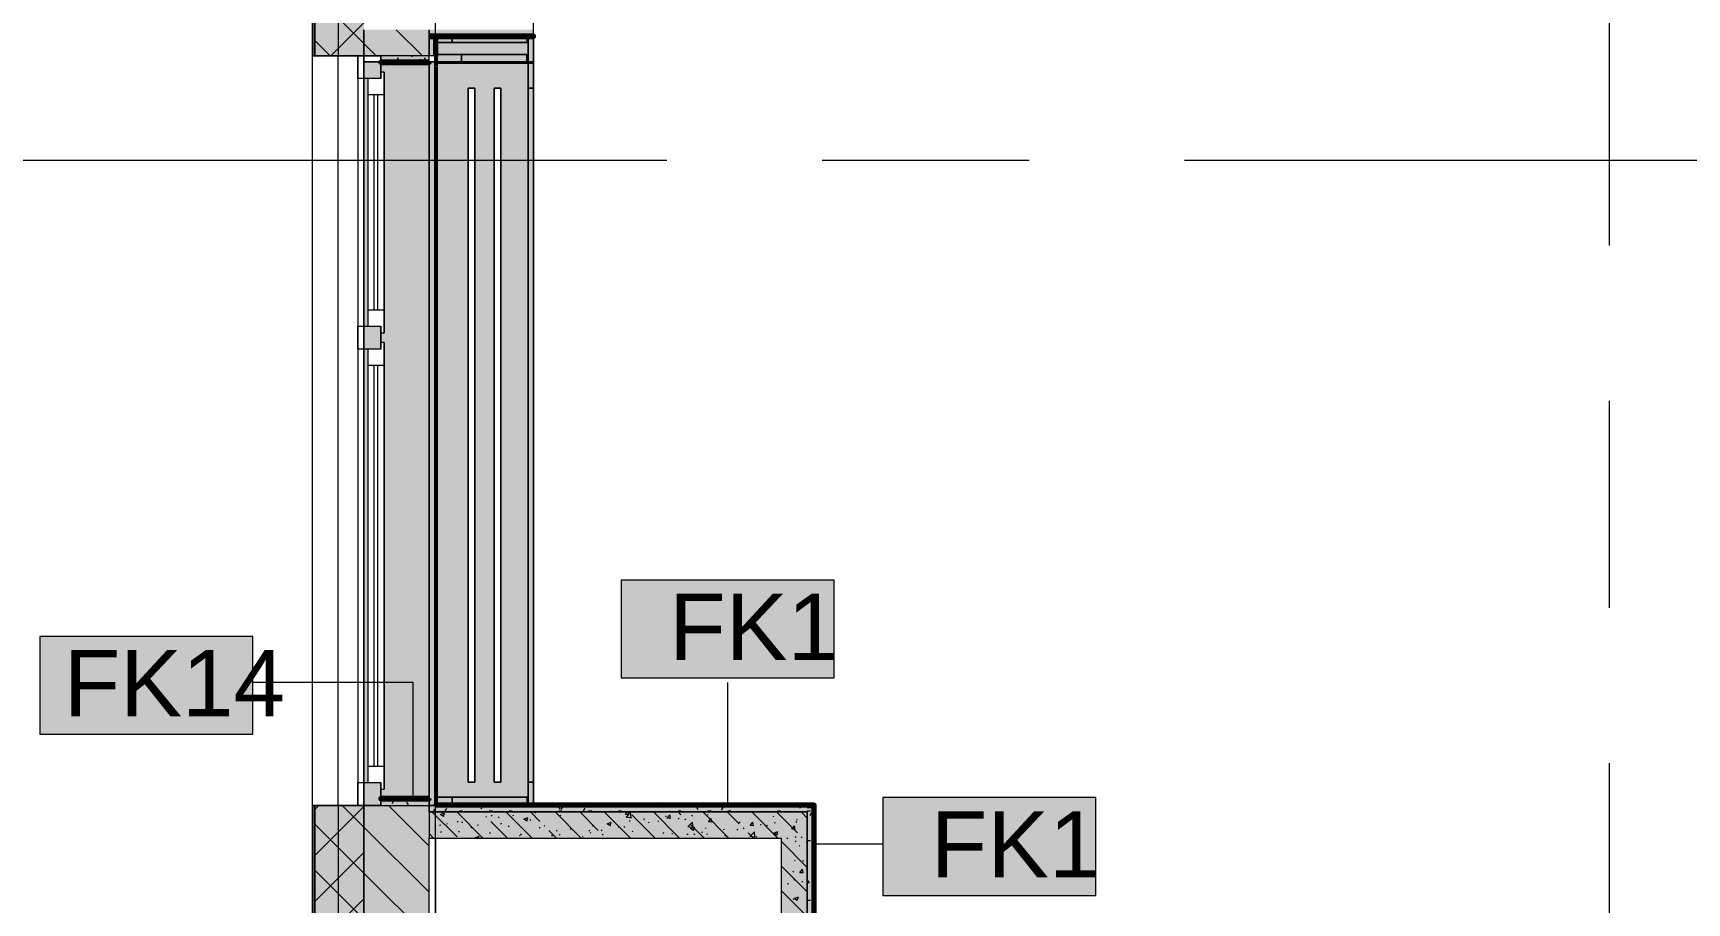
# Model space of a CAD drawing. Header units: millimetres. Extents: x -3817 to 677485, y -22715 to 103890.
# Drawn here: x 551044 to 556116, y 10098 to 12767 of the extents above; entities that cross this region are included whole.
import ezdxf

# ---------------------------------------------------------------- set-up
doc = ezdxf.new("R2010")
doc.units = ezdxf.units.MM
doc.layers.add('PDF _Геометрия', color=7, linetype='Continuous', true_color=0x1d1d1d)
doc.layers.add('PDF _Сплошная заливка', color=7, linetype='Continuous', true_color=0xffffff)
doc.layers.add('PDF _Текст', color=7, linetype='Continuous')
doc.styles.add('PDF GOST-Common', font='arial.ttf')

msp = doc.modelspace()

# ---------------------------------------------------------------- hatches: boundary and pattern name
at = {"layer": 'PDF _Сплошная заливка', "transparency": 33554559}
h = msp.add_hatch(color=256, dxfattribs=at)
h.paths.add_polyline_path([(551908.1, 1776.9), (552058.1, 1776.9), (552058.1, 7096.9), (551908.1, 7096.9), (551908.1, 5006.1)], flags=0)
h.paths.add_polyline_path([(551908.1, 9196.9), (552058.1, 9196.9), (552058.1, 10396.9), (551908.1, 10396.9)], flags=0)
h.paths.add_polyline_path([(551908.1, 12696.9), (552058.1, 12696.9), (552058.1, 14096.9), (551908.1, 14096.9)], flags=0)
h.paths.add_polyline_path([(551908.1, 14996.9), (552058.1, 14996.9), (552058.1, 16949.9), (551908.1, 16949.9), (551908.1, 16477.7)], flags=0)
h = msp.add_hatch(color=256, dxfattribs=at)
h.paths.add_polyline_path([(552278.1, 10376.9), (552278.1, 10396.9), (552258.1, 10396.9), (552258.1, 10376.9)], flags=0)
h.paths.add_polyline_path([(552258.1, 12696.9), (552278.1, 12696.9), (552278.1, 12776.9), (552258.1, 12776.9), (552258.1, 12755.9)], flags=0)
for points in [[(552578.1, 12756.9), (552578.1, 12776.9), (552278.1, 12776.9), (552278.1, 12756.9), (552558.1, 12756.9)], [(553418.1, 10296.9), (553418.1, 10376.9), (552258.1, 10376.9), (552258.1, 10296.9), (553338.1, 10296.9)], [(553338.1, 9776.9), (553418.1, 9776.9), (553418.1, 10296.9), (553338.1, 10296.9), (553338.1, 9785.9)]]:
    msp.add_hatch(color=256, dxfattribs=at).paths.add_polyline_path(points)
at = {"layer": 'PDF _Сплошная заливка', "true_color": 0xeae6de, "transparency": 33554559}
msp.add_hatch(color=254, dxfattribs=at).paths.add_polyline_path([(552278.1, 12674.5), (552578.1, 12674.5), (552578.1, 12755.9), (552279.1, 12755.9), (552278.1, 12696.9)])
h = msp.add_hatch(color=254, dxfattribs=at)
h.paths.add_polyline_path([(552058.1, 10396.9), (552110.1, 10396.9), (552110.1, 10417.9), (552258.1, 10417.9), (552258.1, 12675.9), (552058.1, 12675.9), (552058.1, 10466.9)], flags=0)
h.paths.add_polyline_path([(552110.1, 10446.9), (552110.1, 10466.9), (552070.1, 10466.9), (552070.1, 11796.9), (552110.1, 11796.9), (552110.1, 11816.9), (552120.1, 11816.9), (552120.1, 10446.9)], flags=0)
h.paths.add_polyline_path([(552120.1, 11846.9), (552110.1, 11846.9), (552110.1, 11866.9), (552070.1, 11866.9), (552070.1, 12626.9), (552110.1, 12626.9), (552110.1, 12646.9), (552120.1, 12646.9), (552120.1, 11866.9)], flags=0)
h = msp.add_hatch(color=254, dxfattribs=at)
h.paths.add_polyline_path([(552271.6, 10396.9), (552578.1, 10397.9), (552578.1, 12677.9), (552258.1, 12675.9), (552258.6, 10396.9)], flags=0)
h.paths.add_polyline_path([(552378.1, 10467.9), (552378.1, 12597.9), (552398.1, 12597.9), (552398.1, 10467.9)], flags=0)
h.paths.add_polyline_path([(552478.1, 10467.9), (552458.1, 10467.9), (552458.1, 12597.9), (552478.1, 12597.9), (552478.1, 10741.9)], flags=0)

# ---------------------------------------------------------------- linework, layer by layer
at = {"layer": 'PDF _Геометрия', "color": 253, "lineweight": 9, "true_color": 0xaaaaaa}
for points in [[(552278.1, 12455.5), (552278.1, 14756.9), (552278.1, 17256.9)], [(555878.1, 12114.5), (555878.1, 13702)], [(552040.1, 12696.9), (552040.1, 10396.9)], [(552110.1, 12677.9), (552110.1, 12696.9)], [(552090.1, 11916.9), (552090.1, 12576.9)], [(552100.1, 12576.9), (552100.1, 11916.9)], [(547629.9, 12165), (547850.4, 12165), (548384.6, 12376.9), (550884.6, 12376.9), (552987.6, 12376.9)], [(553463.9, 12376.9), (554098.9, 12376.9)], [(554575.1, 12376.9), (556162.6, 12376.9)], [(552278.1, 11344.3), (552278.1, 11979.3)], [(552090.1, 10516.9), (552090.1, 11746.9)], [(552100.1, 11746.9), (552100.1, 10516.9)], [(555878.1, 11003.3), (555878.1, 11638.3)], [(552278.1, 9280.5), (552278.1, 10868)], [(555878.1, 8939.5), (555878.1, 10527)]]:
    msp.add_lwpolyline(points, dxfattribs=at)
at = {"layer": 'PDF _Геометрия', "color": 9, "lineweight": 9, "true_color": 0xc0c0c0}
for points in [[(551900.1, 14096.9), (551900.1, 12696.9), (552058.1, 12696.9), (552058.1, 10396.9), (551900.1, 10396.9), (551900.1, 9196.9), (552058.1, 9196.9), (551900.1, 9196.9), (551900.1, 7096.9), (552058.1, 7096.9), (551900.1, 7096.9), (551900.1, 1776.9), (551900.1, 1623.9), (551900.1, 1618.9), (555898.1, 1618.9), (555898.1, 1776.9), (552058.1, 1776.9), (552278.1, 1776.9), (555678.1, 1776.9), (555898.1, 1776.9), (555898.1, 9576.9), (555898.1, 2276.9), (555918.1, 2276.9)], [(552278.1, 12755.9), (552278.1, 12756.9), (552578.1, 12756.9), (552578.1, 12776.9), (552578.1, 13296.9), (552558.1, 13296.9)], [(552278.1, 12677.9), (552278.1, 12696.9), (552258.1, 12696.9), (552058.1, 12696.9), (551900.1, 12696.9), (551900.1, 10396.9), (552058.1, 10396.9), (552258.1, 10396.9), (552279.1, 10396.9)], [(552058.1, 10396.9), (552058.1, 12696.9)], [(552278.1, 10376.9), (552278.1, 10396.9), (552258.1, 10396.9)], [(553438.1, 9796.9), (553438.1, 10396.9), (553418.1, 10396.9)], [(552278.1, 9785.9), (552278.1, 10296.9), (552278.1, 9776.9)]]:
    msp.add_lwpolyline(points, dxfattribs=at)
at = {"layer": 'PDF _Геометрия', "color": 7, "lineweight": 9}
for points in [[(551905.1, 14096.9), (551905.1, 12696.9)], [(551908.1, 14096.9), (551908.1, 12696.9)], [(551979.1, 14096.9), (551979.1, 12696.9)], [(552258.1, 12756.9), (552258.1, 12776.9), (552258.1, 12756.9), (552258.1, 12755.9), (552258.1, 12696.9), (552258.1, 12755.9)], [(552278.1, 12696.9), (552278.1, 12755.9)], [(552209.3, 10421.1), (552209.3, 10773.8), (551717.8, 10773.8)], [(553174.2, 10397.4), (553174.2, 10774.1)], [(551905.1, 10396.9), (551905.1, 9196.9)], [(551908.1, 10396.9), (551908.1, 9196.9)], [(551979.1, 10396.9), (551979.1, 9196.9)], [(552278.1, 10376.9), (552258.1, 10376.9), (552258.1, 10396.9), (552258.1, 10376.9), (552278.1, 10376.9), (553418.1, 10376.9), (552278.1, 10376.9), (552258.1, 10376.9), (552258.1, 10296.9)], [(553418.1, 10396.9), (552279.1, 10396.9)], [(553438.6, 10279.2), (553649.6, 10279.2)]]:
    msp.add_lwpolyline(points, dxfattribs=at)
at = {"layer": 'PDF _Геометрия', "lineweight": 9}
for points in [[(552096.1, 12696.9), (552058.1, 12734.9), (551908.1, 12884.9)], [(551957.3, 12696.9), (552058.1, 12797.7)], [(551954.7, 12696.9), (551908.1, 12743.5)], [(552237.6, 12696.9), (552157.6, 12776.9)], [(551908.1, 10385), (551920, 10396.9)], [(551908.1, 10243.6), (552058.1, 10393.6)], [(552258.1, 10130.7), (552058.1, 10330.7), (551992, 10396.9)], [(552258.1, 10272.1), (552133.4, 10396.9)], [(552258.1, 9989.3), (552058.1, 10189.3), (551908.1, 10339.3)], [(551908.1, 10102.1), (552058.1, 10252.1)], [(552258.1, 9847.9), (552058.1, 10047.9), (551908.1, 10197.9)], [(551908.1, 9960.7), (552058.1, 10110.7)]]:
    msp.add_lwpolyline(points, dxfattribs=at)
at = {"layer": 'PDF _Геометрия', "color": 7, "lineweight": 9}
for points in [[(552058.1, 12696.9), (552058.1, 12776.9)], [(553500.8, 11088), (552847.6, 11088), (552847.6, 10788), (553500.8, 10788)], [(551717.8, 10915.7), (551064.7, 10915.7), (551064.7, 10615.7), (551717.8, 10615.7)], [(554302.7, 10421.1), (553649.6, 10421.1), (553649.6, 10121.1), (554302.7, 10121.1)], [(552058.1, 9776.9), (552058.1, 9196.9), (552058.1, 9776.9), (552058.1, 10396.9), (552058.1, 9776.9), (552258.1, 9776.9)]]:
    msp.add_lwpolyline(points, close=True, dxfattribs=at)
at = {"layer": 'PDF _Геометрия', "color": 231, "lineweight": 70, "true_color": 0xff80c0}
for points in [[(552278.1, 12696.9), (552279.1, 12696.9), (552279.1, 12755.9), (552578.6, 12755.9), (552578.6, 12756.9), (552258.1, 12756.9)], [(552258.1, 12755.9), (552278.1, 12755.9)], [(553439.1, 9797.9), (553439.1, 10396.9), (553439.1, 10397.9), (552279.1, 10397.9), (552279.1, 10396.9)], [(553418.1, 10396.9), (553438.1, 10396.9), (553438.1, 9796.9)]]:
    msp.add_lwpolyline(points, dxfattribs=at)
at = {"layer": 'PDF _Геометрия', "color": 231, "lineweight": 9, "true_color": 0xff80c0}
for points in [[(552258.1, 12756.9), (552258.1, 12755.9)], [(552278.1, 12755.9), (552278.1, 12696.9)], [(552279.1, 10396.9), (553418.1, 10396.9)]]:
    msp.add_lwpolyline(points, dxfattribs=at)
at = {"layer": 'PDF _Геометрия', "color": 8, "lineweight": 9, "true_color": 0x808080}
for points in [[(552578.1, 12677.9), (552578.1, 10397.6), (552578.1, 12677.9), (552258.1, 12677.9), (552258.1, 10417.9), (552258.1, 12677.9), (552278.1, 12677.9), (552278.1, 12696.9), (552278.1, 12674.5), (552578.1, 12674.5), (552578.1, 12755.9), (552578.1, 12674.5)], [(552578.1, 12755.9), (552578.1, 12674.5), (552578.1, 12755.9)], [(552578.1, 12677.9), (552578.1, 10397.6), (552578.1, 12677.9)], [(552578.1, 10467.9), (552578.1, 12597.9), (552578.1, 10467.9)]]:
    msp.add_lwpolyline(points, dxfattribs=at)
at = {"layer": 'PDF _Геометрия', "color": 253, "lineweight": 9, "true_color": 0x9b9b9b}
for points in [[(552277.2, 12765.4), (552272.2, 12756.7)], [(552290, 12758.2), (552300.1, 12758.2)], [(552472.9, 12758.2), (552483, 12758.2)], [(552523, 12764.3), (552518.7, 12756.9)], [(552564.4, 12758.2), (552574.4, 12758.2)], [(552163.5, 12690.3), (552158.4, 12681.6)], [(552207.3, 12693.3), (552205.3, 12696.9)], [(552231.5, 12686.2), (552226.5, 12677.5)], [(552229.1, 12697.3), (552239.1, 12697.3)], [(552249, 12682.1), (552243.9, 12690.8)], [(552121.8, 12679.1), (552120.5, 12676.9)], [(552110.1, 10411.3), (552117.2, 10411.3)], [(552149.5, 10410.7), (552144.5, 10401.9)], [(552153.2, 10409.6), (552149, 10416.9)], [(552188.3, 10416.9), (552186.1, 10413.1)], [(552194.9, 10398.4), (552189.8, 10407.1)], [(552198.6, 10411.3), (552208.7, 10411.3)], [(552258.1, 10415.8), (552254.2, 10409)], [(552312, 10387.2), (552307, 10378.5)], [(552352.7, 10396.9), (552348.6, 10389.7)], [(552351, 10380.8), (552361.1, 10380.8)], [(552383.3, 10376.9), (552382.8, 10377.7)], [(552421.7, 10394.3), (552416.6, 10385.6)], [(552442.4, 10380.8), (552452.5, 10380.8)], [(552503.4, 10380.8), (552513.5, 10380.8)], [(552618.3, 10396.5), (552618.1, 10396.9)], [(552659.9, 10385.3), (552654.9, 10394.1)], [(552655.8, 10380.8), (552665.9, 10380.8)], [(552667.4, 10393.2), (552662.4, 10384.5)], [(552735.4, 10389.1), (552730.4, 10380.4)], [(552747.2, 10380.8), (552757.3, 10380.8)], [(552838.7, 10380.8), (552848.7, 10380.8)], [(552951.1, 10396.9), (552949.7, 10394.6)], [(552973.7, 10390.5), (552970, 10396.9)], [(553021.6, 10380.8), (553031.6, 10380.8)], [(553041.7, 10394.6), (553040.4, 10396.9)], [(553083.4, 10383.5), (553078.3, 10392.2)], [(553113, 10380.8), (553123.1, 10380.8)], [(553117.2, 10379.9), (553115.5, 10376.9)], [(553122.4, 10376.9), (553120, 10381)], [(553158.9, 10391), (553153.8, 10382.3)], [(553174, 10380.8), (553184, 10380.8)], [(553197.4, 10396.9), (553195.5, 10393.5)], [(553219.4, 10391.6), (553216.4, 10396.9)], [(553267.8, 10396.9), (553263.5, 10389.4)], [(553326.4, 10380.8), (553336.4, 10380.8)], [(553363, 10378.8), (553361.9, 10376.9)], [(553397.1, 10388.6), (553392.4, 10396.9)], [(553417.8, 10380.8), (553418.1, 10380.8), (553427.9, 10380.8)], [(553431, 10374.7), (553426, 10366)], [(553438.1, 10378.6), (553433.7, 10386.2)], [(553438.1, 10326.1), (553437.1, 10324.4)], [(553418.1, 10289.3), (553427.9, 10289.3)], [(553424.6, 10158.1), (553419.6, 10166.8)], [(553418.1, 10106.5), (553427.9, 10106.5)]]:
    msp.add_lwpolyline(points, dxfattribs=at)
at = {"layer": 'PDF _Геометрия', "color": 253, "lineweight": 9, "true_color": 0xaba79f}
for points in [[(552562.1, 12674.5), (552562.1, 10741.9), (552562.1, 12674.5), (552573, 12674.5), (552278.1, 12674.5), (552278.1, 12677.9), (552578.1, 12677.9), (552562.1, 12677.9), (552562.1, 12755.9), (552562.1, 12677.9)], [(552562.1, 10741.9), (552562.1, 12597.9), (552562.1, 10741.9)], [(552562.1, 10741.5), (552562.1, 10398.5), (552562.1, 10741.5)], [(552558.6, 10397.9), (552558.6, 10421.9), (552558.6, 10397.9), (552279.1, 10397.9)]]:
    msp.add_lwpolyline(points, dxfattribs=at)
for points in [[(552328.6, 12737.9), (552558.6, 12737.9), (552279.1, 12737.9)], [(552558.6, 12737.9), (552558.6, 12755.9)], [(552279.1, 12700.9), (552558.1, 12700.9), (552358.1, 12700.9), (552558.1, 12700.9)], [(552558.1, 12677.9), (552558.1, 12700.9)], [(552558.1, 12677.9), (552558.1, 12700.9)], [(552258.1, 12675.9), (552258.1, 10417.9)], [(552578.1, 12674.5), (552573.8, 12674.5)], [(552562.1, 10467.9), (552562.1, 10741.5)], [(552328.6, 10421.9), (552279.1, 10421.9), (552558.6, 10421.9)]]:
    msp.add_lwpolyline(points, close=True, dxfattribs=at)
at = {"layer": 'PDF _Геометрия', "color": 254, "lineweight": 9, "true_color": 0xd5d3cf}
for points in [[(552328.6, 12756), (552328.6, 12737.9), (552328.6, 12756)], [(552562.1, 12677.9), (552578.1, 12677.9)], [(552573.8, 12674.5), (552578.1, 12674.5)], [(552279.1, 10397.9), (552328.6, 10397.9), (552558.6, 10397.9)], [(552328.6, 10421.9), (552328.6, 10397.9), (552328.6, 10421.9)]]:
    msp.add_lwpolyline(points, dxfattribs=at)
at = {"layer": 'PDF _Геометрия', "color": 116, "lineweight": 13, "true_color": 0x008040}
msp.add_lwpolyline([(551979.1, 10396.9), (551979.1, 12696.9)], dxfattribs=at)
at = {"layer": 'PDF _Геометрия', "color": 253, "lineweight": 13, "true_color": 0xaaaaaa}
for points in [[(552040.1, 12696.9), (552110.1, 12696.9), (552110.1, 12626.9), (552040.1, 12626.9)], [(552120.1, 11846.9), (552120.1, 12646.9), (552110.1, 12646.9), (552110.1, 12626.9), (552070.1, 12626.9), (552070.1, 11866.9), (552110.1, 11866.9), (552110.1, 11846.9)], [(552040.1, 11866.9), (552110.1, 11866.9), (552110.1, 11796.9), (552040.1, 11796.9)], [(552120.1, 10446.9), (552120.1, 11816.9), (552110.1, 11816.9), (552110.1, 11796.9), (552070.1, 11796.9), (552070.1, 10466.9), (552110.1, 10466.9), (552110.1, 10446.9)], [(552040.1, 10466.9), (552110.1, 10466.9), (552110.1, 10396.9), (552040.1, 10396.9)]]:
    msp.add_lwpolyline(points, close=True, dxfattribs=at)
at = {"layer": 'PDF _Геометрия', "color": 9, "lineweight": 9, "true_color": 0xc0c0c0}
for points in [[(552258.1, 12696.9), (552110.1, 12696.9), (552110.1, 12676.9), (552258.1, 12676.9)], [(552258.1, 10416.9), (552110.1, 10416.9), (552110.1, 10396.9), (552258.1, 10396.9)], [(553418.1, 9796.9), (553418.1, 10296.9), (553418.1, 10376.9)], [(553338.1, 9776.9), (552278.1, 9776.9), (552258.1, 9776.9), (552258.1, 10296.9), (553338.1, 10296.9)]]:
    msp.add_lwpolyline(points, close=True, dxfattribs=at)
at = {"layer": 'PDF _Геометрия', "color": 9, "lineweight": 9, "true_color": 0xcbc7bf}
for points in [[(552258.1, 12677.9), (552258.1, 12696.9)], [(552258.1, 10417.9), (552258.1, 12675.9)], [(552278.1, 12677.9), (552278.1, 12666.4)], [(552278.1, 12664.5), (552278.1, 10401.2)], [(552562.1, 12674.5), (552573, 12674.5)], [(552258.6, 10396.9), (552278.1, 10396.9), (552278.1, 10399.3)]]:
    msp.add_lwpolyline(points, dxfattribs=at)
at = {"layer": 'PDF _Геометрия', "color": 231, "lineweight": 53, "true_color": 0xeaa7bf}
for points in [[(552279.1, 12696.9), (552279.1, 12677.9)], [(552279.1, 12674.5), (552279.1, 12665.9)], [(552279.1, 12663.9), (552279.1, 10401.9)], [(552279.1, 10399.9), (552279.1, 10396.9)]]:
    msp.add_lwpolyline(points, dxfattribs=at)
at = {"layer": 'PDF _Геометрия', "color": 254, "lineweight": 9, "true_color": 0xd5d3cf}
for points in [[(552358.1, 12677.9), (552358.1, 12700.9)], [(552578.1, 12597.9), (552562.1, 12597.9)], [(552562.1, 10467.9), (552578.1, 10467.9)]]:
    msp.add_lwpolyline(points, close=True, dxfattribs=at)
at = {"layer": 'PDF _Геометрия', "color": 8, "lineweight": 9, "true_color": 0x808080}
for points in [[(552058.1, 10396.9), (552058.1, 12677.9), (552110.1, 12677.9), (552058.1, 12677.9)], [(552398.1, 12597.9), (552398.1, 10467.9), (552378.1, 10467.9), (552378.1, 12597.9)], [(552398.1, 12597.9), (552378.1, 12597.9), (552378.1, 10467.9), (552398.1, 10467.9)], [(552478.1, 12597.9), (552478.1, 10467.9), (552458.1, 10467.9), (552458.1, 12597.9)], [(552478.1, 12597.9), (552458.1, 12597.9), (552458.1, 10467.9), (552478.1, 10467.9)], [(552258.1, 10396.9), (552258.1, 10416.9)]]:
    msp.add_lwpolyline(points, close=True, dxfattribs=at)
at = {"layer": 'PDF _Геометрия', "color": 9, "lineweight": 9, "true_color": 0xc0bcb4}
for points in [[(552110.1, 12626.9), (552110.1, 12677.9)], [(552110.1, 11796.9), (552110.1, 11866.9)], [(552110.1, 10396.9), (552110.1, 10466.9)]]:
    msp.add_lwpolyline(points, dxfattribs=at)
at = {"layer": 'PDF _Геометрия', "color": 7, "lineweight": 70, "true_color": 0xffd2ff}
for points in [[(552258.1, 12676.9), (552110.1, 12676.9), (552110.1, 12675.9), (552258.1, 12675.9)], [(552258.1, 10417.9), (552110.1, 10417.9), (552110.1, 10416.9), (552258.1, 10416.9)]]:
    msp.add_lwpolyline(points, close=True, dxfattribs=at)
at = {"layer": 'PDF _Геометрия', "color": 253, "lineweight": 13, "true_color": 0xaaaaaa}
for points in [[(552120.1, 12646.9), (552120.1, 11846.9)], [(552120.1, 12576.9), (552070.1, 12576.9)], [(552120.1, 11916.9), (552070.1, 11916.9)], [(552120.1, 11816.9), (552120.1, 10446.9)], [(552120.1, 11746.9), (552070.1, 11746.9)], [(552120.1, 10516.9), (552070.1, 10516.9)]]:
    msp.add_lwpolyline(points, dxfattribs=at)
at = {"layer": 'PDF _Геометрия', "color": 9, "lineweight": 53, "true_color": 0xe0bbbf}
msp.add_lwpolyline([(552279.1, 12677.9), (552279.1, 12674.5)], dxfattribs=at)
at = {"layer": 'PDF _Геометрия', "color": 9, "lineweight": 9, "true_color": 0xc1bbaf}
msp.add_lwpolyline([(552558.1, 12676.9), (552279.1, 12676.9)], close=True, dxfattribs=at)
for points in [[(552358.1, 12676.9), (552558.1, 12676.9), (552358.1, 12676.9)], [(552562.1, 12674.5), (552562.1, 12677.9), (552562.1, 12674.5)], [(552562.1, 12674.5), (552562.1, 12677.9), (552562.1, 12674.5)], [(552258.1, 10396.9), (552258.1, 10416.9), (552258.1, 10396.9)]]:
    msp.add_lwpolyline(points, dxfattribs=at)
at = {"layer": 'PDF _Геометрия', "color": 9, "lineweight": 9, "true_color": 0xd1cbbf}
msp.add_lwpolyline([(552258.1, 10396.9), (552258.1, 10416.9)], dxfattribs=at)
at = {"layer": 'PDF _Геометрия', "color": 252, "lineweight": 9, "true_color": 0x878787}
for points in [[(552344.1, 10300.3), (552268.7, 10375.8)], [(552302.1, 10363.2), (552293.3, 10369.1), (552305.7, 10373.9)], [(552295.8, 10374.2), (552298.5, 10376.2)], [(552302.1, 10363.2), (552305.7, 10373.9)], [(552423, 10296.9), (552343, 10376.9)], [(552344.8, 10349), (552347.3, 10346.7)], [(552419.6, 10375.8), (552418.5, 10376.9)], [(552434.6, 10360.7), (552432.1, 10363.2)], [(552498.5, 10296.9), (552447.2, 10348.1)], [(552448.5, 10366.8), (552451, 10364.5)], [(552470.1, 10360.5), (552473.5, 10360.9)], [(552573.9, 10296.9), (552493.9, 10376.9)], [(552514.6, 10366.3), (552518, 10366.8)], [(552557.6, 10348.9), (552548.8, 10354.9), (552561.3, 10359.7)], [(552557.7, 10348.9), (552561.3, 10359.7)], [(552567.1, 10352.2), (552569.8, 10354.2)], [(552598.1, 10348.1), (552569.3, 10376.9)], [(552582, 10375.2), (552585.3, 10375.6)], [(552724.7, 10296.9), (552644.7, 10376.9)], [(552659.4, 10365.5), (552662.1, 10367.6)], [(552776.6, 10320.5), (552720.2, 10376.9)], [(552875.6, 10296.9), (552795.6, 10376.9)], [(552870.7, 10368.2), (552860.1, 10369.1), (552866.6, 10376.9)], [(552878.1, 10358.1), (552862.3, 10360.5), (552876.1, 10375)], [(552870.7, 10368.2), (552869.1, 10376.9)], [(552871.6, 10349.4), (552875, 10349.8)], [(552878.1, 10358.1), (552876.2, 10375)], [(552951.1, 10296.9), (552879.7, 10368.2)], [(552916.2, 10355.2), (552919.5, 10355.7)], [(553026.5, 10296.9), (552946.5, 10376.9)], [(552959.6, 10349.7), (552962.1, 10347.4)], [(552983.5, 10364.1), (552986.8, 10364.5)], [(552998.2, 10357), (552987.6, 10358), (552996.2, 10368.2)], [(552998.2, 10357), (552996.2, 10368.2)], [(553030.6, 10368.2), (553021.9, 10376.9)], [(553022, 10356.1), (553024.7, 10358.1)], [(553045.7, 10353.1), (553043.2, 10355.7)], [(553063.3, 10367.5), (553065.8, 10365.2)], [(553177.3, 10296.9), (553097.3, 10376.9)], [(553111.8, 10367.5), (553114.5, 10369.5)], [(553125.8, 10345.9), (553115.1, 10346.8), (553123.7, 10357)], [(553125.8, 10345.9), (553123.7, 10357)], [(553209.1, 10340.6), (553172.8, 10376.9)], [(553328.2, 10296.9), (553248.2, 10376.9)], [(553313.3, 10364), (553315.8, 10361.8)], [(553387.6, 10312.9), (553323.7, 10376.9)], [(553383.1, 10345.5), (553385.8, 10347.6)], [(553385, 10353), (553388.3, 10353.4)], [(553418.1, 10357.8), (553399.1, 10376.9)], [(552272.1, 10296.9), (552258.1, 10310.9)], [(552290.5, 10336.8), (552293.8, 10337.3)], [(552293.6, 10315), (552296.3, 10317)], [(552311.1, 10341.9), (552313.9, 10340.1)], [(552348.6, 10318), (552351.4, 10316.2)], [(552357.8, 10345.7), (552361.2, 10346.1)], [(552386, 10328.3), (552388.7, 10330.3)], [(552400.4, 10296.9), (552399.4, 10297.6), (552411.9, 10302.3)], [(552406, 10337.9), (552408.9, 10336.1)], [(552410, 10296.9), (552411.9, 10302.3)], [(552443.5, 10314), (552446.3, 10312.2)], [(552477.3, 10340.8), (552479.9, 10342.9)], [(552500.9, 10333.9), (552503.8, 10332.1)], [(552535.2, 10305.1), (552538.5, 10305.5)], [(552538.4, 10310), (552541.3, 10308.2)], [(552595.9, 10329.8), (552598.7, 10328)], [(552613.2, 10333), (552610.7, 10335.5)], [(552649.3, 10296.9), (552625.7, 10320.5)], [(552633.3, 10306), (552636.2, 10304.2)], [(552647.5, 10319.8), (552650.8, 10320.3)], [(552657.3, 10306.3), (552659.9, 10308.4)], [(552690.8, 10325.8), (552693.6, 10324)], [(552692, 10325.7), (552695.3, 10326.1)], [(552728.3, 10301.9), (552731.1, 10300.1)], [(552748.6, 10318.9), (552751.2, 10320.9)], [(552752.2, 10314.1), (552754.7, 10311.8)], [(552759.4, 10334.6), (552762.7, 10335)], [(552785.7, 10321.8), (552788.5, 10320)], [(552791.7, 10305.4), (552789.2, 10307.9)], [(552813.2, 10334.7), (552804.3, 10340.7), (552816.8, 10345.4)], [(552813.2, 10334.7), (552816.8, 10345.4)], [(552823.2, 10297.9), (552824.9, 10296.9)], [(552838.4, 10330.2), (552841, 10332.3)], [(552855.9, 10331.9), (552858.4, 10329.6)], [(552880.6, 10317.8), (552883.4, 10316)], [(552930.7, 10343.6), (552933.4, 10345.6)], [(552975.5, 10313.8), (552978.3, 10312)], [(553002.2, 10310.6), (553004.7, 10308.4)], [(553019.8, 10296.9), (553022.5, 10298.9)], [(553049, 10308.7), (553052.3, 10309.2)], [(553067.9, 10328.7), (553052, 10331.1), (553065.9, 10345.5)], [(553101.9, 10296.9), (553058.2, 10340.6)], [(553068.7, 10320.5), (553059.8, 10326.4), (553072.3, 10331.2)], [(553067.9, 10328.7), (553065.9, 10345.5)], [(553068.7, 10320.5), (553072.3, 10331.2)], [(553070.4, 10309.8), (553073.2, 10308)], [(553093.5, 10314.6), (553096.8, 10315)], [(553105.9, 10328.4), (553108.4, 10326.2)], [(553109.7, 10308.3), (553112.3, 10310.3)], [(553160.9, 10323.5), (553164.2, 10323.9)], [(553165.3, 10305.8), (553168.2, 10304)], [(553202, 10321.6), (553204.7, 10323.7)], [(553209.6, 10346.2), (553212.1, 10344)], [(553224.2, 10325.5), (553221.7, 10328)], [(553252.8, 10296.9), (553236.8, 10312.9)], [(553257.6, 10299.2), (553241.8, 10301.7), (553255.7, 10316.1)], [(553253.3, 10334.7), (553242.7, 10335.6), (553251.2, 10345.9)], [(553253.3, 10334.7), (553251.3, 10345.9)], [(553257.6, 10299.2), (553255.7, 10316.1)], [(553260.2, 10301.8), (553263.1, 10300)], [(553273.1, 10338.2), (553276.5, 10338.7)], [(553293.3, 10334.1), (553296, 10336.2)], [(553324.2, 10306.2), (553315.4, 10312.2), (553327.8, 10317)], [(553317.7, 10344.1), (553321, 10344.5)], [(553324.2, 10306.2), (553327.8, 10317)], [(553355.2, 10297.8), (553356.6, 10296.9), (553358, 10296)], [(553380.8, 10323.6), (553370.2, 10324.5), (553378.8, 10334.7)], [(553380.8, 10323.6), (553378.8, 10334.7)], [(553381.2, 10301.8), (553383.7, 10299.5)], [(553402.7, 10297.8), (553400.2, 10300.3)], [(553418.1, 10206.9), (553338.1, 10286.9)], [(553338.2, 10282.8), (553341.5, 10283.3)], [(553380.9, 10286.3), (553383.6, 10288.4)], [(553392.7, 10273.9), (553395.5, 10272.1)], [(553418.1, 10282.4), (553415.3, 10285.3)], [(553415.3, 10134.4), (553339.9, 10209.8)], [(553373.8, 10195.7), (553376.3, 10193.5)], [(553378.8, 10227.1), (553381.4, 10229.2)], [(553405.5, 10189.8), (553394.9, 10190.7), (553403.4, 10201)], [(553405.5, 10189.8), (553403.4, 10201)], [(553403.7, 10227.5), (553407.1, 10227.9)], [(553414.7, 10203.4), (553417.5, 10201.6)], [(553357, 10157.4), (553360.3, 10157.8)], [(553376.6, 10168), (553379.3, 10170)], [(553401.5, 10163.2), (553404.8, 10163.7)], [(553416.5, 10156.7), (553418.1, 10155.2)], [(553418.1, 10056.1), (553338.1, 10136.1)], [(553374.5, 10108.8), (553377.1, 10110.8)], [(553387.1, 10105.7), (553378.2, 10111.7), (553390.7, 10116.4)], [(553380.1, 10112.5), (553382.9, 10110.7)], [(553387.1, 10105.7), (553390.7, 10116.4)]]:
    msp.add_lwpolyline(points, dxfattribs=at)
at = {"layer": 'PDF _Геометрия', "color": 253, "lineweight": 9, "true_color": 0x9b9b9b}
msp.add_lwpolyline([(552273.1, 10384.8), (552277.7, 10376.9)], close=True, dxfattribs=at)
at = {"layer": 'PDF _Сплошная заливка', "lineweight": 35, "transparency": 33554559}
for points in [[(552258.1, 12696.9), (552258.1, 12776.9), (552058.1, 12696.9), (552058.1, 12776.9)], [(552258.1, 12676.9), (552258.1, 12696.9), (552110.1, 12676.9), (552110.1, 12696.9)], [(552110.1, 10396.9), (552258.1, 10396.9), (552110.1, 10416.9), (552258.1, 10416.9)], [(552258.1, 9776.9), (552258.1, 10396.9), (552058.1, 9776.9), (552058.1, 10396.9)], [(552258.1, 10376.9), (553418.1, 10376.9), (552258.1, 10396.9), (553418.1, 10396.9)], [(553438.1, 9796.9), (553438.1, 10396.9), (553418.1, 9796.9), (553418.1, 10396.9)]]:
    msp.add_solid(points, dxfattribs=at)
at = {"layer": 'PDF _Сплошная заливка', "color": 254, "lineweight": 35, "true_color": 0xffb9dc, "transparency": 33554559}
for points in [[(552278.1, 12696.9), (552279.1, 12696.9), (552278.1, 12755.9)], [(553438.1, 10396.9), (553439.1, 10397.9), (553418.1, 10396.9)], [(553438.1, 9796.9), (553439.1, 9797.9), (553438.1, 10396.9)]]:
    msp.add_solid(points, dxfattribs=at)
at = {"layer": 'PDF _Сплошная заливка', "color": 7, "lineweight": 35, "true_color": 0xffd2ff, "transparency": 33554559}
for points in [[(552258.1, 12675.9), (552258.1, 12676.9), (552110.1, 12675.9)], [(552258.1, 10416.9), (552258.1, 10417.9), (552110.1, 10416.9)]]:
    msp.add_solid(points, dxfattribs=at)
at = {"layer": 'PDF _Сплошная заливка', "lineweight": 9, "transparency": 33554559}
for points in [[(553500.8, 11088), (552847.6, 11088), (553500.8, 10788), (552847.6, 10788)], [(551717.8, 10915.7), (551064.7, 10915.7), (551717.8, 10615.7), (551064.7, 10615.7)], [(554302.7, 10421.1), (553649.6, 10421.1), (554302.7, 10121.1), (553649.6, 10121.1)]]:
    msp.add_solid(points, dxfattribs=at)
at = {"layer": 'PDF _Сплошная заливка', "color": 254, "lineweight": 35, "true_color": 0xeac4cd, "transparency": 33554559}
msp.add_solid([(552278.1, 10396.9), (552279.1, 10397.9), (552278.1, 10396.9)], dxfattribs=at)

# ---------------------------------------------------------------- texts
at = {"layer": 'PDF _Текст', "char_height": 203.2, "attachment_point": 4, "style": 'PDF GOST-Common'}
for s, insert in [('FK1', (552994.7, 10944.6)), ('FK14', (551137.6, 10772.3)), ('FK1', (553796.7, 10277.7))]:
    msp.add_mtext(s, dxfattribs=dict(at, insert=insert))

doc.saveas('drawing.dxf')
